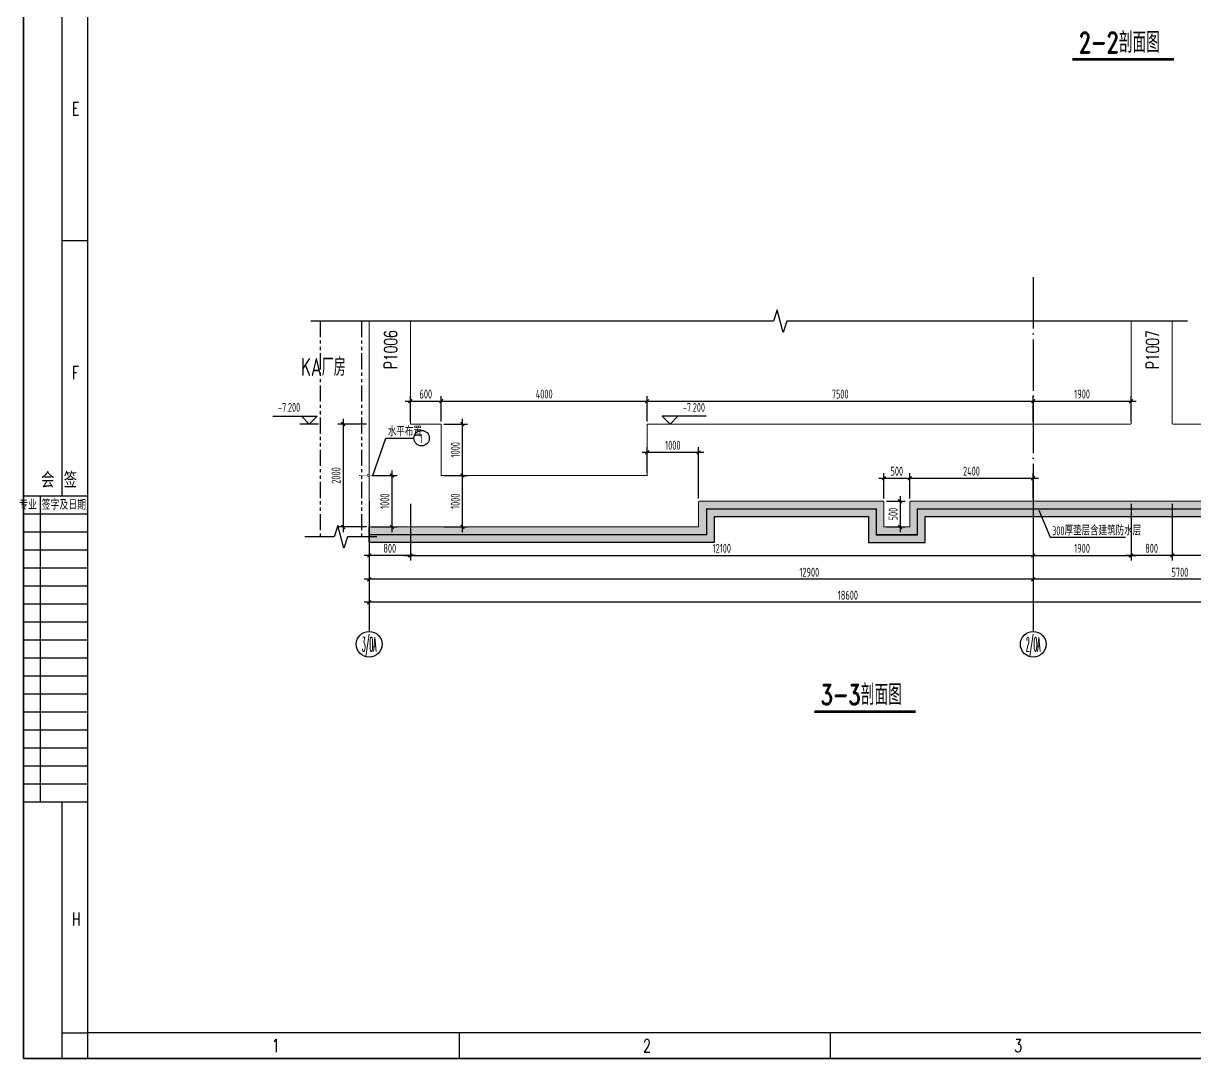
# Model space of a CAD drawing. Extents: x 214073 to 274589, y -287361 to -130190.
# Drawn here: x 215139 to 237891, y -287361 to -267247 of the extents above; entities that cross this region are included whole.
import ezdxf
from ezdxf.enums import TextEntityAlignment as Align

# ---------------------------------------------------------------- set-up
doc = ezdxf.new("R2010")
doc.units = 0
doc.header["$LTSCALE"] = 500
doc.header["$MEASUREMENT"] = 0
doc.linetypes.add('DOTE', pattern=[2.42, 2, -0.2, 0.02, -0.2])
doc.linetypes.add('PHANTOM2', pattern=[1.25, 0.625, -0.125, 0.125, -0.125, 0.125, -0.125])
doc.layers.get('0').update_dxf_attribs({"linetype": 'CONTINUOUS'})
doc.layers.get('Defpoints').update_dxf_attribs({"linetype": 'CONTINUOUS'})
for name, color, linetype in [('1_3PR_CIVI_D', 7, 'CONTINUOUS'), ('1_3PR_CIVI_E', 7, 'CONTINUOUS'), ('AXIS', 3, 'CONTINUOUS'), ('AXIS_TEXT', 7, 'CONTINUOUS'), ('C77(文本)', 7, 'CONTINUOUS'), ('PRDWWP_CenterLine', 7, 'CONTINUOUS'), ('THIN', 7, 'CONTINUOUS'), ('二次浇筑', 4, 'CONTINUOUS'), ('反应堆厂房墙线', 7, 'CONTINUOUS'), ('垫层', 7, 'CONTINUOUS'), ('墙号', 7, 'CONTINUOUS'), ('止水带', 4, 'CONTINUOUS')]:
    doc.layers.add(name, color=color, linetype=linetype)
doc.layers.add('_TSZ_PLOT_MARK', color=1, linetype='CONTINUOUS', plot=False)
doc.styles.add('_TCH_AXIS', font='complex_.ttf', dxfattribs={"bigfont": 'GBCBIG'})
doc.styles.add('COMPLEX', font='COMPLEX')
doc.styles.add('HZ', font='romans.shx', dxfattribs={"width": 0.7, "bigfont": 'hz.shx'})
doc.styles.add('romand', font='romand.shx', dxfattribs={"width": 0.7, "height": 200, "bigfont": 'OCHINESE.shx'})
doc.styles.add('S1', font='tssdeng.shx', dxfattribs={"width": 0.7, "bigfont": 'tssdchn.shx'})
doc.styles.add('TSSD_Label', font='Tssdeng.shx', dxfattribs={"width": 0.7, "bigfont": 'hztxt.shx'})
doc.styles.add('TSSD_Rein', font='Tssdeng.shx', dxfattribs={"width": 0.7, "bigfont": 'hztxt.shx'})
doc.styles.add('轴线', font='tssdeng.shx', dxfattribs={"width": 0.7, "bigfont": 'tssdchn.shx'})
doc.dimstyles.new('_TCH_ARCH&&100', dxfattribs={"dimtxt": 175, "dimasz": 50, "dimexe": 100, "dimexo": 50, "dimgap": 50, "dimtad": 1, "dimdec": 0, "dimtxsty": 'TSSD_Rein', "dimblk": 'ARCHTICK', "dimcen": 2.5, "dimdle": 100, "dimclrd": 3, "dimclrt": 7, "dimazin": 2, "dimtfac": 1, "dimtdec": 0, "dimtix": 1, "dimtmove": 2, "dimatfit": 3, "dimarcsym": 0})

# ---------------------------------------------------------------- blocks, each defined once
blk = doc.blocks.new('_AXISO')
blk.add_circle((0, 0), 0.5)
at = {"layer": 'AXIS_TEXT', "style": 'COMPLEX', "width": 1.041667}
blk.add_attdef('A', text='', height=0.56, dxfattribs=at).set_placement((-0.25, -0.28), (0.25, -0.28), align=Align.FIT)
blk = doc.blocks.new('_ArchTick')
at = {"color": 0, "const_width": 0.5}
blk.add_lwpolyline([(-0.71, -0.71), (0.71, 0.71)], dxfattribs=at)
blk = doc.blocks.new('*D2607')
at = {"layer": '1_3PR_CIVI_E', "color": 0, "linetype": 'ByBlock', "lineweight": -2, "transparency": 16777216}
for p, q in [((221856, -276581), (221856, -278595)), ((240456, -276581), (240456, -278595))]:
    blk.add_line(p, q, dxfattribs=at)
at = {"layer": '1_3PR_CIVI_E', "color": 3, "linetype": 'ByBlock', "lineweight": -2, "transparency": 16777216}
blk.add_line((240556, -278495), (221756, -278495), dxfattribs=at)
at = {"layer": 'Defpoints', "color": 0, "linetype": 'ByBlock', "transparency": 16777216}
for p in [(221856, -276531), (240456, -276531), (221856, -278495)]:
    blk.add_point(p, dxfattribs=at)
at = {"layer": '1_3PR_CIVI_E', "color": 3, "linetype": 'ByBlock', "lineweight": -2, "transparency": 16777216, "xscale": 50, "yscale": 50, "zscale": 50, "rotation": 180}
blk.add_blockref('_ArchTick', (221856, -278495), dxfattribs=at)
at = {"layer": '1_3PR_CIVI_E', "color": 3, "linetype": 'ByBlock', "lineweight": -2, "transparency": 16777216, "xscale": 50, "yscale": 50, "zscale": 50}
blk.add_blockref('_ArchTick', (240456, -278495), dxfattribs=at)
at = {"layer": '1_3PR_CIVI_E', "color": 7, "linetype": 'ByBlock', "transparency": 16777216, "insert": (231156, -278357), "char_height": 175, "attachment_point": 5, "style": 'TSSD_Rein'}
blk.add_mtext('\\A1;18600', dxfattribs=at)
blk = doc.blocks.new('*D2608')
at = {"layer": '1_3PR_CIVI_E', "color": 0, "linetype": 'ByBlock', "lineweight": -2, "transparency": 16777216}
for p, q in [((221856, -276581), (221856, -278148)), ((234756, -276581), (234756, -278148))]:
    blk.add_line(p, q, dxfattribs=at)
at = {"layer": '1_3PR_CIVI_E', "color": 3, "linetype": 'ByBlock', "lineweight": -2, "transparency": 16777216}
blk.add_line((234856, -278048), (221756, -278048), dxfattribs=at)
at = {"layer": 'Defpoints', "color": 0, "linetype": 'ByBlock', "transparency": 16777216}
for p in [(221856, -276531), (234756, -276531), (221856, -278048)]:
    blk.add_point(p, dxfattribs=at)
at = {"layer": '1_3PR_CIVI_E', "color": 3, "linetype": 'ByBlock', "lineweight": -2, "transparency": 16777216, "xscale": 50, "yscale": 50, "zscale": 50}
for p, rotation in [((221856, -278048), 179.9999999999995), ((234756, -278048), 359.9999999999995)]:
    blk.add_blockref('_ArchTick', p, dxfattribs=dict(at, rotation=rotation))
at = {"layer": '1_3PR_CIVI_E', "color": 7, "linetype": 'ByBlock', "transparency": 16777216, "insert": (230406, -277911), "char_height": 175, "attachment_point": 5, "style": 'TSSD_Rein'}
blk.add_mtext('\\A1;12900', dxfattribs=at)
blk = doc.blocks.new('*D2609')
at = {"layer": '1_3PR_CIVI_E', "color": 0, "linetype": 'ByBlock', "lineweight": -2, "transparency": 16777216}
for p, q in [((221856, -276581), (221856, -277684)), ((222656, -276581), (222656, -277684))]:
    blk.add_line(p, q, dxfattribs=at)
at = {"layer": '1_3PR_CIVI_E', "color": 3, "linetype": 'ByBlock', "lineweight": -2, "transparency": 16777216}
blk.add_line((222756, -277584), (221756, -277584), dxfattribs=at)
at = {"layer": 'Defpoints', "color": 0, "linetype": 'ByBlock', "transparency": 16777216}
for p in [(221856, -276531, 0), (222656, -276531, 0), (221856, -277584)]:
    blk.add_point(p, dxfattribs=at)
at = {"layer": '1_3PR_CIVI_E', "color": 3, "linetype": 'ByBlock', "lineweight": -2, "transparency": 16777216, "xscale": 50, "yscale": 50, "zscale": 50, "rotation": 180}
blk.add_blockref('_ArchTick', (221856, -277584), dxfattribs=at)
at = {"layer": '1_3PR_CIVI_E', "color": 3, "linetype": 'ByBlock', "lineweight": -2, "transparency": 16777216, "xscale": 50, "yscale": 50, "zscale": 50}
blk.add_blockref('_ArchTick', (222656, -277584), dxfattribs=at)
at = {"layer": '1_3PR_CIVI_E', "color": 7, "linetype": 'ByBlock', "transparency": 16777216, "insert": (222256, -277446), "char_height": 175, "attachment_point": 5, "style": 'TSSD_Rein'}
blk.add_mtext('\\A1;800', dxfattribs=at)
blk = doc.blocks.new('*D2610')
at = {"layer": '1_3PR_CIVI_E', "color": 0, "linetype": 'ByBlock', "lineweight": -2, "transparency": 16777216}
for p, q in [((222656, -276581), (222656, -277684)), ((234756, -276581), (234756, -277684))]:
    blk.add_line(p, q, dxfattribs=at)
at = {"layer": '1_3PR_CIVI_E', "color": 3, "linetype": 'ByBlock', "lineweight": -2, "transparency": 16777216}
blk.add_line((222556, -277584), (234856, -277584), dxfattribs=at)
at = {"layer": 'Defpoints', "color": 0, "linetype": 'ByBlock', "transparency": 16777216}
for p in [(222656, -276531, 0), (234756, -276531, 0), (234756, -277584)]:
    blk.add_point(p, dxfattribs=at)
at = {"layer": '1_3PR_CIVI_E', "color": 3, "linetype": 'ByBlock', "lineweight": -2, "transparency": 16777216, "xscale": 50, "yscale": 50, "zscale": 50, "rotation": 180}
blk.add_blockref('_ArchTick', (222656, -277584), dxfattribs=at)
at = {"layer": '1_3PR_CIVI_E', "color": 3, "linetype": 'ByBlock', "lineweight": -2, "transparency": 16777216, "xscale": 50, "yscale": 50, "zscale": 50}
blk.add_blockref('_ArchTick', (234756, -277584), dxfattribs=at)
at = {"layer": '1_3PR_CIVI_E', "color": 7, "linetype": 'ByBlock', "transparency": 16777216, "insert": (228706, -277446), "char_height": 175, "attachment_point": 5, "style": 'TSSD_Rein'}
blk.add_mtext('\\A1;12100', dxfattribs=at)
blk = doc.blocks.new('*D2611')
at = {"layer": '1_3PR_CIVI_E', "color": 0, "linetype": 'ByBlock', "lineweight": -2, "transparency": 16777216}
for p, q in [((234756, -276581), (234756, -277684)), ((236656, -276581), (236656, -277684))]:
    blk.add_line(p, q, dxfattribs=at)
at = {"layer": '1_3PR_CIVI_E', "color": 3, "linetype": 'ByBlock', "lineweight": -2, "transparency": 16777216}
blk.add_line((234656, -277584), (236756, -277584), dxfattribs=at)
at = {"layer": 'Defpoints', "color": 0, "linetype": 'ByBlock', "transparency": 16777216}
for p in [(234756, -276531, 0), (236656, -276531, 0), (236656, -277584)]:
    blk.add_point(p, dxfattribs=at)
at = {"layer": '1_3PR_CIVI_E', "color": 3, "linetype": 'ByBlock', "lineweight": -2, "transparency": 16777216, "xscale": 50, "yscale": 50, "zscale": 50, "rotation": 180}
blk.add_blockref('_ArchTick', (234756, -277584), dxfattribs=at)
at = {"layer": '1_3PR_CIVI_E', "color": 3, "linetype": 'ByBlock', "lineweight": -2, "transparency": 16777216, "xscale": 50, "yscale": 50, "zscale": 50}
blk.add_blockref('_ArchTick', (236656, -277584), dxfattribs=at)
at = {"layer": '1_3PR_CIVI_E', "color": 7, "linetype": 'ByBlock', "transparency": 16777216, "insert": (235706, -277446), "char_height": 175, "attachment_point": 5, "style": 'TSSD_Rein'}
blk.add_mtext('\\A1;1900', dxfattribs=at)
blk = doc.blocks.new('*D2612')
at = {"layer": '1_3PR_CIVI_E', "color": 0, "linetype": 'ByBlock', "lineweight": -2, "transparency": 16777216}
for p, q in [((236656, -276581), (236656, -277684)), ((237456, -276581), (237456, -277684))]:
    blk.add_line(p, q, dxfattribs=at)
at = {"layer": '1_3PR_CIVI_E', "color": 3, "linetype": 'ByBlock', "lineweight": -2, "transparency": 16777216}
blk.add_line((237556, -277584), (236556, -277584), dxfattribs=at)
at = {"layer": 'Defpoints', "color": 0, "linetype": 'ByBlock', "transparency": 16777216}
for p in [(236656, -276531, 0), (237456, -276531, 0), (236656, -277584)]:
    blk.add_point(p, dxfattribs=at)
at = {"layer": '1_3PR_CIVI_E', "color": 3, "linetype": 'ByBlock', "lineweight": -2, "transparency": 16777216, "xscale": 50, "yscale": 50, "zscale": 50, "rotation": 180}
blk.add_blockref('_ArchTick', (236656, -277584), dxfattribs=at)
at = {"layer": '1_3PR_CIVI_E', "color": 3, "linetype": 'ByBlock', "lineweight": -2, "transparency": 16777216, "xscale": 50, "yscale": 50, "zscale": 50}
blk.add_blockref('_ArchTick', (237456, -277584), dxfattribs=at)
at = {"layer": '1_3PR_CIVI_E', "color": 7, "linetype": 'ByBlock', "transparency": 16777216, "insert": (237056, -277446), "char_height": 175, "attachment_point": 5, "style": 'TSSD_Rein'}
blk.add_mtext('\\A1;800', dxfattribs=at)
blk = doc.blocks.new('*D2613')
at = {"layer": '1_3PR_CIVI_E', "color": 0, "linetype": 'ByBlock', "lineweight": -2, "transparency": 16777216}
for p, q in [((237456, -276581), (237456, -277684)), ((240456, -276581), (240456, -277684))]:
    blk.add_line(p, q, dxfattribs=at)
at = {"layer": '1_3PR_CIVI_E', "color": 3, "linetype": 'ByBlock', "lineweight": -2, "transparency": 16777216}
blk.add_line((240556, -277584), (237356, -277584), dxfattribs=at)
at = {"layer": 'Defpoints', "color": 0, "linetype": 'ByBlock', "transparency": 16777216}
for p in [(237456, -276531, 0), (240456, -276531, 0), (237456, -277584)]:
    blk.add_point(p, dxfattribs=at)
at = {"layer": '1_3PR_CIVI_E', "color": 3, "linetype": 'ByBlock', "lineweight": -2, "transparency": 16777216, "xscale": 50, "yscale": 50, "zscale": 50, "rotation": 180}
blk.add_blockref('_ArchTick', (237456, -277584), dxfattribs=at)
at = {"layer": '1_3PR_CIVI_E', "color": 3, "linetype": 'ByBlock', "lineweight": -2, "transparency": 16777216, "xscale": 50, "yscale": 50, "zscale": 50}
blk.add_blockref('_ArchTick', (240456, -277584), dxfattribs=at)
at = {"layer": '1_3PR_CIVI_E', "color": 7, "linetype": 'ByBlock', "transparency": 16777216, "insert": (238956, -277446), "char_height": 175, "attachment_point": 5, "style": 'TSSD_Rein'}
blk.add_mtext('\\A1;3000', dxfattribs=at)
blk = doc.blocks.new('*D2614')
at = {"layer": '1_3PR_CIVI_E', "color": 0, "linetype": 'ByBlock', "lineweight": -2, "transparency": 16777216}
for p, q in [((234756, -276581), (234756, -278148)), ((240456, -276581), (240456, -278148))]:
    blk.add_line(p, q, dxfattribs=at)
at = {"layer": '1_3PR_CIVI_E', "color": 3, "linetype": 'ByBlock', "lineweight": -2, "transparency": 16777216}
blk.add_line((240556, -278048), (234656, -278048), dxfattribs=at)
at = {"layer": 'Defpoints', "color": 0, "linetype": 'ByBlock', "transparency": 16777216}
for p in [(234756, -276531), (240456, -276531), (234756, -278048)]:
    blk.add_point(p, dxfattribs=at)
at = {"layer": '1_3PR_CIVI_E', "color": 3, "linetype": 'ByBlock', "lineweight": -2, "transparency": 16777216, "xscale": 50, "yscale": 50, "zscale": 50, "rotation": 180}
blk.add_blockref('_ArchTick', (234756, -278048), dxfattribs=at)
at = {"layer": '1_3PR_CIVI_E', "color": 3, "linetype": 'ByBlock', "lineweight": -2, "transparency": 16777216, "xscale": 50, "yscale": 50, "zscale": 50}
blk.add_blockref('_ArchTick', (240456, -278048), dxfattribs=at)
at = {"layer": '1_3PR_CIVI_E', "color": 7, "linetype": 'ByBlock', "transparency": 16777216, "insert": (237606, -277911), "char_height": 175, "attachment_point": 5, "style": 'TSSD_Rein'}
blk.add_mtext('\\A1;5700', dxfattribs=at)
blk = doc.blocks.new('*D2615')
at = {"layer": '1_3PR_CIVI_E', "color": 0, "linetype": 'ByBlock', "lineweight": -2, "transparency": 16777216}
for p, q in [((223306, -275031), (223767, -275031)), ((223306, -276031), (223767, -276031))]:
    blk.add_line(p, q, dxfattribs=at)
at = {"layer": '1_3PR_CIVI_E', "color": 3, "linetype": 'ByBlock', "lineweight": -2, "transparency": 16777216}
blk.add_line((223667, -276131), (223667, -274931), dxfattribs=at)
at = {"layer": 'Defpoints', "color": 0, "linetype": 'ByBlock', "transparency": 16777216}
for p in [(223256, -275031), (223667, -275031), (223256, -276031)]:
    blk.add_point(p, dxfattribs=at)
at = {"layer": '1_3PR_CIVI_E', "color": 3, "linetype": 'ByBlock', "lineweight": -2, "transparency": 16777216, "xscale": 50, "yscale": 50, "zscale": 50}
for p, rotation in [((223667, -275031), 90), ((223667, -276031), 270)]:
    blk.add_blockref('_ArchTick', p, dxfattribs=dict(at, rotation=rotation))
at = {"layer": '1_3PR_CIVI_E', "color": 7, "linetype": 'ByBlock', "transparency": 16777216, "insert": (223529, -275531), "char_height": 175, "attachment_point": 5, "rotation": 90, "style": 'TSSD_Rein'}
blk.add_mtext('\\A1;1000', dxfattribs=at)
blk = doc.blocks.new('*D2616')
at = {"layer": '1_3PR_CIVI_E', "color": 3, "linetype": 'ByBlock', "lineweight": -2, "transparency": 16777216}
blk.add_line((222556, -274587), (223356, -274587), dxfattribs=at)
at = {"layer": '1_3PR_CIVI_E', "color": 0, "linetype": 'ByBlock', "lineweight": -2, "transparency": 16777216}
for p, q in [((222656, -274981), (222656, -274487)), ((223256, -274981), (223256, -274487))]:
    blk.add_line(p, q, dxfattribs=at)
at = {"layer": 'Defpoints', "color": 0, "linetype": 'ByBlock', "transparency": 16777216}
for p in [(223256, -274587), (222656, -275031), (223256, -275031)]:
    blk.add_point(p, dxfattribs=at)
at = {"layer": '1_3PR_CIVI_E', "color": 3, "linetype": 'ByBlock', "lineweight": -2, "transparency": 16777216, "xscale": 50, "yscale": 50, "zscale": 50, "rotation": 180}
blk.add_blockref('_ArchTick', (222656, -274587), dxfattribs=at)
at = {"layer": '1_3PR_CIVI_E', "color": 3, "linetype": 'ByBlock', "lineweight": -2, "transparency": 16777216, "xscale": 50, "yscale": 50, "zscale": 50}
blk.add_blockref('_ArchTick', (223256, -274587), dxfattribs=at)
at = {"layer": '1_3PR_CIVI_E', "color": 7, "linetype": 'ByBlock', "transparency": 16777216, "insert": (222956, -274449), "char_height": 175, "attachment_point": 5, "style": 'TSSD_Rein'}
blk.add_mtext('\\A1;600', dxfattribs=at)
blk = doc.blocks.new('*D2617')
at = {"layer": '1_3PR_CIVI_E', "color": 3, "linetype": 'ByBlock', "lineweight": -2, "transparency": 16777216}
blk.add_line((223156, -274587), (227356, -274587), dxfattribs=at)
at = {"layer": '1_3PR_CIVI_E', "color": 0, "linetype": 'ByBlock', "lineweight": -2, "transparency": 16777216}
for p, q in [((223256, -274981), (223256, -274487)), ((227256, -274981), (227256, -274487))]:
    blk.add_line(p, q, dxfattribs=at)
at = {"layer": 'Defpoints', "color": 0, "linetype": 'ByBlock', "transparency": 16777216}
for p in [(227256, -274587), (223256, -275031), (227256, -275031)]:
    blk.add_point(p, dxfattribs=at)
at = {"layer": '1_3PR_CIVI_E', "color": 3, "linetype": 'ByBlock', "lineweight": -2, "transparency": 16777216, "xscale": 50, "yscale": 50, "zscale": 50, "rotation": 180}
blk.add_blockref('_ArchTick', (223256, -274587), dxfattribs=at)
at = {"layer": '1_3PR_CIVI_E', "color": 3, "linetype": 'ByBlock', "lineweight": -2, "transparency": 16777216, "xscale": 50, "yscale": 50, "zscale": 50}
blk.add_blockref('_ArchTick', (227256, -274587), dxfattribs=at)
at = {"layer": '1_3PR_CIVI_E', "color": 7, "linetype": 'ByBlock', "transparency": 16777216, "insert": (225256, -274449), "char_height": 175, "attachment_point": 5, "style": 'TSSD_Rein'}
blk.add_mtext('\\A1;4000', dxfattribs=at)
blk = doc.blocks.new('*D2618')
at = {"layer": '1_3PR_CIVI_E', "color": 3, "linetype": 'ByBlock', "lineweight": -2, "transparency": 16777216}
blk.add_line((227156, -274587), (234856, -274587), dxfattribs=at)
at = {"layer": '1_3PR_CIVI_E', "color": 0, "linetype": 'ByBlock', "lineweight": -2, "transparency": 16777216}
for p, q in [((227256, -274981), (227256, -274487)), ((234756, -274981), (234756, -274487))]:
    blk.add_line(p, q, dxfattribs=at)
at = {"layer": 'Defpoints', "color": 0, "linetype": 'ByBlock', "transparency": 16777216}
for p in [(234756, -274587), (227256, -275031), (234756, -275031)]:
    blk.add_point(p, dxfattribs=at)
at = {"layer": '1_3PR_CIVI_E', "color": 3, "linetype": 'ByBlock', "lineweight": -2, "transparency": 16777216, "xscale": 50, "yscale": 50, "zscale": 50, "rotation": 180}
blk.add_blockref('_ArchTick', (227256, -274587), dxfattribs=at)
at = {"layer": '1_3PR_CIVI_E', "color": 3, "linetype": 'ByBlock', "lineweight": -2, "transparency": 16777216, "xscale": 50, "yscale": 50, "zscale": 50}
blk.add_blockref('_ArchTick', (234756, -274587), dxfattribs=at)
at = {"layer": '1_3PR_CIVI_E', "color": 7, "linetype": 'ByBlock', "transparency": 16777216, "insert": (231006, -274449), "char_height": 175, "attachment_point": 5, "style": 'TSSD_Rein'}
blk.add_mtext('\\A1;7500', dxfattribs=at)
blk = doc.blocks.new('*D2619')
at = {"layer": '1_3PR_CIVI_E', "color": 3, "linetype": 'ByBlock', "lineweight": -2, "transparency": 16777216}
blk.add_line((234656, -274587), (236756, -274587), dxfattribs=at)
at = {"layer": '1_3PR_CIVI_E', "color": 0, "linetype": 'ByBlock', "lineweight": -2, "transparency": 16777216}
for p, q in [((234756, -274981), (234756, -274487)), ((236656, -274981), (236656, -274487))]:
    blk.add_line(p, q, dxfattribs=at)
at = {"layer": 'Defpoints', "color": 0, "linetype": 'ByBlock', "transparency": 16777216}
for p in [(236656, -274587), (234756, -275031), (236656, -275031)]:
    blk.add_point(p, dxfattribs=at)
at = {"layer": '1_3PR_CIVI_E', "color": 3, "linetype": 'ByBlock', "lineweight": -2, "transparency": 16777216, "xscale": 50, "yscale": 50, "zscale": 50, "rotation": 180}
blk.add_blockref('_ArchTick', (234756, -274587), dxfattribs=at)
at = {"layer": '1_3PR_CIVI_E', "color": 3, "linetype": 'ByBlock', "lineweight": -2, "transparency": 16777216, "xscale": 50, "yscale": 50, "zscale": 50}
blk.add_blockref('_ArchTick', (236656, -274587), dxfattribs=at)
at = {"layer": '1_3PR_CIVI_E', "color": 7, "linetype": 'ByBlock', "transparency": 16777216, "insert": (235706, -274449), "char_height": 175, "attachment_point": 5, "style": 'TSSD_Rein'}
blk.add_mtext('\\A1;1900', dxfattribs=at)
blk = doc.blocks.new('*D2620')
at = {"layer": '1_3PR_CIVI_E', "color": 3, "linetype": 'ByBlock', "lineweight": -2, "transparency": 16777216}
blk.add_line((223667, -277131), (223667, -275931), dxfattribs=at)
at = {"layer": '1_3PR_CIVI_E', "color": 0, "linetype": 'ByBlock', "lineweight": -2, "transparency": 16777216}
for p, q in [((223306, -276031), (223767, -276031)), ((223306, -277031), (223767, -277031))]:
    blk.add_line(p, q, dxfattribs=at)
at = {"layer": 'Defpoints', "color": 0, "linetype": 'ByBlock', "transparency": 16777216}
for p in [(223256, -276031), (223667, -276031), (223256, -277031)]:
    blk.add_point(p, dxfattribs=at)
at = {"layer": '1_3PR_CIVI_E', "color": 3, "linetype": 'ByBlock', "lineweight": -2, "transparency": 16777216, "xscale": 50, "yscale": 50, "zscale": 50}
for p, rotation in [((223667, -276031), 90), ((223667, -277031), 270)]:
    blk.add_blockref('_ArchTick', p, dxfattribs=dict(at, rotation=rotation))
at = {"layer": '1_3PR_CIVI_E', "color": 7, "linetype": 'ByBlock', "transparency": 16777216, "insert": (223529, -276531), "char_height": 175, "attachment_point": 5, "rotation": 90, "style": 'TSSD_Rein'}
blk.add_mtext('\\A1;1000', dxfattribs=at)
blk = doc.blocks.new('*D2639')
at = {"layer": '1_3PR_CIVI_E', "color": 0, "linetype": 'ByBlock', "lineweight": -2, "transparency": 16777216}
for p, q in [((221806, -275031), (221250, -275031)), ((221806, -277031), (221250, -277031))]:
    blk.add_line(p, q, dxfattribs=at)
at = {"layer": '1_3PR_CIVI_E', "color": 3, "linetype": 'ByBlock', "lineweight": -2, "transparency": 16777216}
blk.add_line((221350, -274931), (221350, -277131), dxfattribs=at)
at = {"layer": 'Defpoints', "color": 0, "linetype": 'ByBlock', "transparency": 16777216}
for p in [(221856, -275031), (221350, -277031), (221856, -277031)]:
    blk.add_point(p, dxfattribs=at)
at = {"layer": '1_3PR_CIVI_E', "color": 3, "linetype": 'ByBlock', "lineweight": -2, "transparency": 16777216, "xscale": 50, "yscale": 50, "zscale": 50}
for p, rotation in [((221350, -275031), 90), ((221350, -277031), 270)]:
    blk.add_blockref('_ArchTick', p, dxfattribs=dict(at, rotation=rotation))
at = {"layer": '1_3PR_CIVI_E', "color": 7, "linetype": 'ByBlock', "transparency": 16777216, "insert": (221212, -276031), "char_height": 175, "attachment_point": 5, "rotation": 90, "style": 'TSSD_Rein'}
blk.add_mtext('\\A1;2000', dxfattribs=at)
blk = doc.blocks.new('*D2641')
at = {"layer": '1_3PR_CIVI_E', "color": 3, "linetype": 'ByBlock', "lineweight": -2, "transparency": 16777216}
blk.add_line((222298, -275931), (222298, -277131), dxfattribs=at)
at = {"layer": '1_3PR_CIVI_E', "color": 0, "linetype": 'ByBlock', "lineweight": -2, "transparency": 16777216}
for p, q in [((221906, -276031), (222398, -276031)), ((221906, -277031), (222398, -277031))]:
    blk.add_line(p, q, dxfattribs=at)
at = {"layer": 'Defpoints', "color": 0, "linetype": 'ByBlock', "transparency": 16777216}
for p in [(221856, -276031), (221856, -277031), (222298, -277031)]:
    blk.add_point(p, dxfattribs=at)
at = {"layer": '1_3PR_CIVI_E', "color": 3, "linetype": 'ByBlock', "lineweight": -2, "transparency": 16777216, "xscale": 50, "yscale": 50, "zscale": 50}
for p, rotation in [((222298, -276031), 90), ((222298, -277031), 270)]:
    blk.add_blockref('_ArchTick', p, dxfattribs=dict(at, rotation=rotation))
at = {"layer": '1_3PR_CIVI_E', "color": 7, "linetype": 'ByBlock', "transparency": 16777216, "insert": (222160, -276531), "char_height": 175, "attachment_point": 5, "rotation": 90, "style": 'TSSD_Rein'}
blk.add_mtext('\\A1;1000', dxfattribs=at)
blk = doc.blocks.new('*D2646')
at = {"layer": '1_3PR_CIVI_E', "color": 0, "linetype": 'ByBlock', "lineweight": -2, "transparency": 16777216}
for p, q in [((227256, -275981), (227256, -275481)), ((228256, -276481), (228256, -275481))]:
    blk.add_line(p, q, dxfattribs=at)
at = {"layer": '1_3PR_CIVI_E', "color": 3, "linetype": 'ByBlock', "lineweight": -2, "transparency": 16777216}
blk.add_line((227156, -275581), (228356, -275581), dxfattribs=at)
at = {"layer": 'Defpoints', "color": 0, "linetype": 'ByBlock', "transparency": 16777216}
for p in [(228256, -275581), (227256, -276031), (228256, -276531)]:
    blk.add_point(p, dxfattribs=at)
at = {"layer": '1_3PR_CIVI_E', "color": 3, "linetype": 'ByBlock', "lineweight": -2, "transparency": 16777216, "xscale": 50, "yscale": 50, "zscale": 50, "rotation": 180}
blk.add_blockref('_ArchTick', (227256, -275581), dxfattribs=at)
at = {"layer": '1_3PR_CIVI_E', "color": 3, "linetype": 'ByBlock', "lineweight": -2, "transparency": 16777216, "xscale": 50, "yscale": 50, "zscale": 50}
blk.add_blockref('_ArchTick', (228256, -275581), dxfattribs=at)
at = {"layer": '1_3PR_CIVI_E', "color": 7, "linetype": 'ByBlock', "transparency": 16777216, "insert": (227756, -275444), "char_height": 175, "attachment_point": 5, "style": 'TSSD_Rein'}
blk.add_mtext('\\A1;1000', dxfattribs=at)
blk = doc.blocks.new('*D2714')
at = {"layer": '1_3PR_CIVI_E', "color": 0, "linetype": 'ByBlock', "lineweight": -2, "transparency": 16777216}
for p, q in [((231906, -276531), (232270, -276531)), ((231906, -277031), (232270, -277031))]:
    blk.add_line(p, q, dxfattribs=at)
at = {"layer": '1_3PR_CIVI_E', "color": 3, "linetype": 'ByBlock', "lineweight": -2, "transparency": 16777216}
blk.add_line((232170, -276431), (232170, -277131), dxfattribs=at)
at = {"layer": 'Defpoints', "color": 0, "linetype": 'ByBlock', "transparency": 16777216}
for p in [(231856, -276531), (231856, -277031), (232170, -277031)]:
    blk.add_point(p, dxfattribs=at)
at = {"layer": '1_3PR_CIVI_E', "color": 3, "linetype": 'ByBlock', "lineweight": -2, "transparency": 16777216, "xscale": 50, "yscale": 50, "zscale": 50}
for p, rotation in [((232170, -276531), 90), ((232170, -277031), 270)]:
    blk.add_blockref('_ArchTick', p, dxfattribs=dict(at, rotation=rotation))
at = {"layer": '1_3PR_CIVI_E', "color": 7, "linetype": 'ByBlock', "transparency": 16777216, "insert": (232033, -276781), "char_height": 175, "attachment_point": 5, "rotation": 90, "style": 'TSSD_Rein'}
blk.add_mtext('\\A1;500', dxfattribs=at)
blk = doc.blocks.new('*D2715')
at = {"layer": '1_3PR_CIVI_E', "color": 3, "linetype": 'ByBlock', "lineweight": -2, "transparency": 16777216}
blk.add_line((231756, -276085), (232456, -276085), dxfattribs=at)
at = {"layer": '1_3PR_CIVI_E', "color": 0, "linetype": 'ByBlock', "lineweight": -2, "transparency": 16777216}
for p, q in [((231856, -276481), (231856, -275985)), ((232356, -276481), (232356, -275985))]:
    blk.add_line(p, q, dxfattribs=at)
at = {"layer": 'Defpoints', "color": 0, "linetype": 'ByBlock', "transparency": 16777216}
for p in [(232356, -276085), (231856, -276531), (232356, -276531)]:
    blk.add_point(p, dxfattribs=at)
at = {"layer": '1_3PR_CIVI_E', "color": 3, "linetype": 'ByBlock', "lineweight": -2, "transparency": 16777216, "xscale": 50, "yscale": 50, "zscale": 50, "rotation": 180}
blk.add_blockref('_ArchTick', (231856, -276085), dxfattribs=at)
at = {"layer": '1_3PR_CIVI_E', "color": 3, "linetype": 'ByBlock', "lineweight": -2, "transparency": 16777216, "xscale": 50, "yscale": 50, "zscale": 50}
blk.add_blockref('_ArchTick', (232356, -276085), dxfattribs=at)
at = {"layer": '1_3PR_CIVI_E', "color": 7, "linetype": 'ByBlock', "transparency": 16777216, "insert": (232106, -275947), "char_height": 175, "attachment_point": 5, "style": 'TSSD_Rein'}
blk.add_mtext('\\A1;500', dxfattribs=at)
blk = doc.blocks.new('*D2716')
at = {"layer": '1_3PR_CIVI_E', "color": 3, "linetype": 'ByBlock', "lineweight": -2, "transparency": 16777216}
blk.add_line((232256, -276085), (234856, -276085), dxfattribs=at)
at = {"layer": '1_3PR_CIVI_E', "color": 0, "linetype": 'ByBlock', "lineweight": -2, "transparency": 16777216}
for p, q in [((232356, -276481), (232356, -275985)), ((234756, -276481), (234756, -275985))]:
    blk.add_line(p, q, dxfattribs=at)
at = {"layer": 'Defpoints', "color": 0, "linetype": 'ByBlock', "transparency": 16777216}
for p in [(234756, -276085), (232356, -276531), (234756, -276531)]:
    blk.add_point(p, dxfattribs=at)
at = {"layer": '1_3PR_CIVI_E', "color": 3, "linetype": 'ByBlock', "lineweight": -2, "transparency": 16777216, "xscale": 50, "yscale": 50, "zscale": 50, "rotation": 180}
blk.add_blockref('_ArchTick', (232356, -276085), dxfattribs=at)
at = {"layer": '1_3PR_CIVI_E', "color": 3, "linetype": 'ByBlock', "lineweight": -2, "transparency": 16777216, "xscale": 50, "yscale": 50, "zscale": 50}
blk.add_blockref('_ArchTick', (234756, -276085), dxfattribs=at)
at = {"layer": '1_3PR_CIVI_E', "color": 7, "linetype": 'ByBlock', "transparency": 16777216, "insert": (233556, -275947), "char_height": 175, "attachment_point": 5, "style": 'TSSD_Rein'}
blk.add_mtext('\\A1;2400', dxfattribs=at)

msp = doc.modelspace()

# ---------------------------------------------------------------- hatches: boundary and pattern name
at = {"layer": '垫层'}
h = msp.add_hatch(dxfattribs=at)
h.set_pattern_fill('AR-CONC', color=256, scale=50, style=0)
h.set_pattern_definition([(50, (83916.93, -1413.23), (358.6301, -31.37607), [37.5, -412.5]), (355, (83916.93, -1413.23), (-69.37567, 376.09607), [30, -330]), (100.4514, (83946.82, -1415.85), (289.2547, 344.71977), [31.8701, -350.57106]), (46.1842, (83916.93, -1313.23), (533.6205, -82.7595), [56.25, -618.75]), (96.6356, (83961.4, -1320.13), (467.33135, 487.0589), [47.8051, -525.8565]), (351.1842, (83916.93, -1313.23), (467.331, 487.0593), [45, -495]), (21, (83966.93, -1338.23), (298.45353, -201.30945), [37.5, -412.5]), (326, (83966.93, -1338.23), (121.65767, 362.57502), [30, -330]), (71.4514, (83991.8, -1355), (420.1113, 161.26525), [31.8701, -350.57106]), (37.5, (83916.93, -1413.23), (6.07993, 166.446927), [0, -326, 0, -335, 0, -331.25]), (7.5, (83916.93, -1413.23), (131.53477, 197.20586), [0, -191, 0, -318.5, 0, -126.25]), (327.5, (83805.43, -1413.23), (266.91122, -11.277436), [0, -125, 0, -390, 0, -517.5]), (317.5, (83755.43, -1413.23), (291.59308, 50.05249), [0, -162.5, 0, -259, 0, -367.5])])
h.paths.add_polyline_path([(228556.2, -277331.2), (221856.2, -277331.2), (221856.2, -277031.2), (228256.2, -277031.2), (228256.2, -276531.2), (228411.1, -276531.2), (231856.2, -276531.2), (231856.2, -277031.2), (232356.2, -277031.2), (232356.2, -276531.2), (240456.2, -276531.2), (240456.2, -276831.2), (232656.2, -276831.2), (232656.2, -277331.2), (231556.2, -277331.2), (231556.2, -276831.2), (228556.2, -276831.2)])

# ---------------------------------------------------------------- linework, layer by layer
at = {"color": 0}
for p, q in [((216389.2, -276429.9), (215139.2, -276429.9)), ((215473.3, -282379.9), (215473.3, -276429.9)), ((216389.2, -276779.9), (215139.2, -276779.9)), ((216389.2, -277129.9), (215139.2, -277129.9)), ((216389.2, -277479.9), (215139.2, -277479.9)), ((216389.2, -277829.9), (215139.2, -277829.9)), ((216389.2, -278179.9), (215139.2, -278179.9)), ((216389.2, -278529.9), (215139.2, -278529.9)), ((216389.2, -278879.9), (215139.2, -278879.9)), ((216389.2, -279229.9), (215139.2, -279229.9)), ((216389.2, -279579.9), (215139.2, -279579.9)), ((216389.2, -279929.9), (215139.2, -279929.9)), ((216389.2, -280279.9), (215139.2, -280279.9)), ((216389.2, -280629.9), (215139.2, -280629.9)), ((216389.2, -280979.9), (215139.2, -280979.9)), ((216389.2, -281329.9), (215139.2, -281329.9)), ((216389.2, -281679.9), (215139.2, -281679.9)), ((216389.2, -282029.9), (215139.2, -282029.9)), ((216389.2, -282379.9), (215139.2, -282379.9))]:
    msp.add_line(p, q, dxfattribs=at)
at = {"color": 4, "flags": 128}
for points in [[(215139.2, -287361.2), (215139.2, -245311.2)], [(223601.2, -286861.2), (223601.2, -287361.2)], [(230813.2, -286861.2), (230813.2, -287361.2)], [(274589.2, -287361.2), (215139.2, -287361.2)]]:
    msp.add_lwpolyline(points, dxfattribs=at)
at = {"color": 4}
msp.add_lwpolyline([(215889.2, -276429.9), (215889.2, -245311.2)], dxfattribs=at)
msp.add_lwpolyline([(216389.2, -245811.2), (274085.2, -245811.2), (274085.2, -286861.2), (216389.2, -286861.2)], close=True)
at = {"flags": 128}
for points in [[(215889.2, -271467.5), (216389.2, -271467.5)], [(215889.2, -286861.2), (216389.2, -286861.2)], [(216389.2, -287361.2), (216389.2, -286861.2)]]:
    msp.add_lwpolyline(points, dxfattribs=at)
msp.add_lwpolyline([(215889.2, -287361.2), (215889.2, -282379.9)])
at = {"color": 4}
msp.add_circle((222874.4, -275305), 150, dxfattribs=at)
at = {"layer": '1_3PR_CIVI_D', "color": 1, "const_width": 20}
for points in [[(221856.2, -276531.2), (221856.2, -273031.2)], [(222656.2, -273031.2), (222656.2, -275031.2)], [(236656.2, -273031.2), (236656.2, -275031.2)], [(237456.2, -275031.2), (237456.2, -273031.2)], [(223256.2, -275031.2), (222656.2, -275031.2)], [(223256.2, -275031.2), (223256.2, -276031.2), (227256.2, -276031.2), (227256.2, -275031.2)], [(236656.2, -275031.2), (227256.2, -275031.2)], [(237456.2, -275031.2), (240456.2, -275031.2), (240456.2, -276531.2)], [(228256.2, -276531.2), (228256.2, -277031.2), (221856.2, -277031.2), (221856.2, -276531.2)], [(231856.2, -276531.2), (228256.2, -276531.2)], [(231856.2, -276531.2), (231856.2, -277031.2), (232356.2, -277031.2), (232356.2, -276531.2)], [(240456.2, -276531.2), (232356.2, -276531.2)]]:
    msp.add_lwpolyline(points, dxfattribs=at)
at = {"layer": '1_3PR_CIVI_E', "color": 6, "linetype": 'DOTE'}
msp.add_line((234756.2, -272176.1), (234756.2, -276531.2, 0), dxfattribs=at)
at = {"layer": '1_3PR_CIVI_E', "color": 0, "linetype": 'ByBlock'}
for p, q in [((219987.5, -274881.2), (220842.5, -274881.2)), ((220874.7, -275031.2), (220510.2, -275031.2)), ((220692.5, -275031.2), (220542.5, -274881.2)), ((220692.5, -275031.2), (220842.5, -274881.2)), ((227700.3, -275031.2), (227550.3, -274881.2)), ((228405.2, -274881.2), (227550.3, -274881.2)), ((227700.3, -275031.2), (227850.3, -274881.2))]:
    msp.add_line(p, q, dxfattribs=at)
at = {"layer": '1_3PR_CIVI_E', "color": 1, "linetype": 'ByBlock', "const_width": 50}
for points in [[(235516.3, -267944.1), (237488.7, -267944.1)], [(230502.5, -280618.5), (232474.9, -280618.5)]]:
    msp.add_lwpolyline(points, dxfattribs=at)
at = {"layer": '1_3PR_CIVI_E', "color": 0}
msp.add_lwpolyline([(237756.2, -273031.2), (229970, -273031.2), (229900, -273251.2), (229780, -272811.2), (229710, -273031.2), (220723.2, -273031.2)], dxfattribs=at)
at = {"layer": '_TSZ_PLOT_MARK'}
msp.add_lwpolyline([(215139.2, -287361.2), (274589.2, -287361.2), (274589.2, -245311.2), (215139.2, -245311.2)], close=True, dxfattribs=at)
msp.add_lwpolyline([(215139.2, -287361.2), (274589.2, -287361.2), (274589.2, -245311.2), (215139.2, -245311.2)], close=True, dxfattribs=at)
msp.add_lwpolyline([(215139.2, -287361.2), (274589.2, -287361.2), (274589.2, -245311.2), (215139.2, -245311.2)], close=True, dxfattribs=at)
at = {"layer": 'AXIS'}
for p, q in [((221856.2, -276531.2), (221856.2, -279061.5)), ((234756.2, -276531.2), (234756.2, -279061.5))]:
    msp.add_line(p, q, dxfattribs=at)
at = {"layer": 'C77(文本)'}
for p, q in [((221925.9, -276031.2), (222180.5, -275305)), ((222180.5, -275305), (222724.4, -275305))]:
    msp.add_line(p, q, dxfattribs=at)
at = {"layer": 'PRDWWP_CenterLine', "color": 2}
msp.add_lwpolyline([(215139.2, -245311.2), (274589.2, -245311.2), (274589.2, -287361.2), (215139.2, -287361.2)], close=True, dxfattribs=at)
at = {"layer": 'THIN'}
msp.add_lwpolyline([(222006.2, -277222.8), (221436.2, -277222.8), (221366.2, -277442.8), (221246.2, -277002.8), (221176.2, -277222.8), (220606.2, -277222.8)], dxfattribs=at)
at = {"layer": '二次浇筑'}
for p, q in [((234862.9, -276708), (235083.1, -277226.5)), ((235083.1, -277226.5), (236548.3, -277226.5))]:
    msp.add_line(p, q, dxfattribs=at)
at = {"layer": '反应堆厂房墙线', "color": 7, "linetype": 'PHANTOM2'}
for p, q in [((220906.2, -273031.2), (220906.2, -277222.8)), ((221706.2, -273031.2), (221706.2, -277222.8))]:
    msp.add_line(p, q, dxfattribs=at)
at = {"layer": '垫层'}
for p, q in [((228406.2, -276681.2), (231706.2, -276681.2)), ((228556.2, -276831.2), (231556.2, -276831.2)), ((232506.2, -276681.2), (240456.2, -276681.2)), ((232656.2, -276831.2), (240456.2, -276831.2))]:
    msp.add_line(p, q, dxfattribs=at)
at = {"layer": '垫层', "const_width": 20}
msp.add_lwpolyline([(221856.2, -277181.2), (228411.1, -277181.2), (228411.1, -276681.2), (231706.2, -276681.2), (231706.2, -277181.2), (232506.2, -277181.2), (232506.2, -276681.2), (240456.2, -276681.2)], dxfattribs=at)
at = {"layer": '垫层'}
for points in [[(228556.2, -276831.2), (228556.2, -277331.2), (221856.2, -277331.2), (221856.2, -277031.2)], [(228411.1, -276681.2), (228411.1, -277181.2), (221861.1, -277181.2)], [(231556.2, -276831.2), (231556.2, -277331.2), (232656.2, -277331.2), (232656.2, -276831.2)], [(231706.2, -276681.2), (231706.2, -277181.2), (232506.2, -277181.2), (232506.2, -276681.2)]]:
    msp.add_lwpolyline(points, dxfattribs=at)
at = {"layer": '止水带', "const_width": 12.5}
for points in [[(221667.4, -276031.2, 1), (221679.9, -276031.2, 1)], [(221819.2, -276031.2, 1), (221853.2, -276031.2, 1)], [(222004.9, -276031.2, -1), (221992.4, -276031.2, -1)]]:
    msp.add_lwpolyline(points, format="xyb", close=True, dxfattribs=at)
for points in [[(221673.7, -276031.2), (221819.2, -276031.2)], [(221853.2, -276031.2), (221998.7, -276031.2)]]:
    msp.add_lwpolyline(points, dxfattribs=at)

# ---------------------------------------------------------------- block references
at = {"layer": 'AXIS'}
ref = msp.add_blockref('_AXISO', (221856.2, -279311.5), dxfattribs=dict(at, xscale=500, yscale=500, zscale=500))
ref.add_attrib('A', '3/0A', dxfattribs={"layer": 'AXIS_TEXT', "height": 282.84, "style": '_TCH_AXIS', "width": 0.252961}).set_placement((221714.8, -279452.9), (221997.6, -279452.9), align=Align.FIT)
ref = msp.add_blockref('_AXISO', (234756.2, -279311.5), dxfattribs=dict(at, xscale=500, yscale=500, zscale=500))
ref.add_attrib('A', '2/0A', dxfattribs={"layer": 'AXIS_TEXT', "height": 282.84, "style": '_TCH_AXIS', "width": 0.252961}).set_placement((234614.8, -279452.9), (234897.6, -279452.9), align=Align.FIT)

# ---------------------------------------------------------------- texts
at = {"color": 0, "style": 'HZ', "width": 0.7}
for s, p in [('E', (216081.9, -269027.2)), ('F', (216081.9, -274158.4)), ('H', (216081.9, -284774.6)), ('1', (219965.9, -287236.2)), ('2', (227177.9, -287236.2)), ('3', (234389.9, -287236.2))]:
    msp.add_text(s, height=250, dxfattribs=at).set_placement(p)
at = {"style": '轴线', "width": 0.7}
msp.add_text('1', height=180, dxfattribs=at).set_placement((222831.9, -275402.8))
at = {"color": 0}
for s, height, style, width, p in [('会 签  ', 300, 'HZ', 0.9, (216016.3, -276269.3)), ('专业 签字及日期', 190, 'romand', 0.7, (215706.5, -276694))]:
    msp.add_text(s, height=height, dxfattribs=dict(at, style=style, width=width)).set_placement(p, align=Align.CENTER)
at = {"layer": '1_3PR_CIVI_E', "color": 7, "style": 'romand', "width": 0.7}
for s, p in [('2-2剖面图', (235638.8, -267815.3)), ('3-3剖面图', (230625, -280489.7))]:
    msp.add_text(s, height=400, dxfattribs=at).set_placement(p)
for s, p in [('P1006', (222398.8, -273965.9)), ('P1007', (237198.8, -273965.9))]:
    msp.add_text(s, height=250, rotation=90, dxfattribs=at).set_placement(p)
at = {"layer": '1_3PR_CIVI_E', "color": 0, "linetype": 'ByBlock', "style": 'TSSD_Label', "width": 0.7}
for p in [(220516.3, -274844.1), (228379.9, -274844.1)]:
    msp.add_text('-7.200', height=170, dxfattribs=at).set_placement(p, align=Align.BOTTOM_RIGHT)
at = {"layer": 'THIN', "style": 'TSSD_Label', "width": 0.7}
for s, p in [('水平布置', (222218.7, -275270.5)), ('300厚垫层含建筑防水层', (235122.7, -277192.4))]:
    msp.add_text(s, height=175, dxfattribs=at).set_placement(p)
at = {"layer": '墙号', "color": 7, "style": 'S1', "width": 0.7}
msp.add_text('KA厂房', height=350, dxfattribs=at).set_placement((220531.4, -274097.5))

# ---------------------------------------------------------------- dimensions: what is measured, and where the dimension line sits
at = {"layer": '1_3PR_CIVI_E', "color": 3, "linetype": 'ByBlock'}
for base, p1, p2, picture, middle in [((223256.2, -274587), (222656.2, -275031.2), (223256.2, -275031.2), '*D2616', (222956.2, -274449.5)), ((227256.2, -274587), (223256.2, -275031.2), (227256.2, -275031.2), '*D2617', (225256.2, -274449.5)), ((234756.2, -274587), (227256.2, -275031.2), (234756.2, -275031.2), '*D2618', (231006.2, -274449.5)), ((236656.2, -274587), (234756.2, -275031.2), (236656.2, -275031.2), '*D2619', (235706.2, -274449.5)), ((228256.2, -275581), (227256.2, -276031.2), (228256.2, -276531.2), '*D2646', (227756.2, -275443.5)), ((232356.2, -276084.7), (231856.2, -276531.2), (232356.2, -276531.2), '*D2715', (232106.2, -275947.2)), ((234756.2, -276084.7), (232356.2, -276531.2), (234756.2, -276531.2), '*D2716', (233556.2, -275947.2))]:
    dim = msp.add_linear_dim(base=base, p1=p1, p2=p2, dimstyle='_TCH_ARCH&&100', override={"dimfxl": 250}, dxfattribs=at)
    dim.commit()
    dim.dimension.update_dxf_attribs({"geometry": picture, "text_midpoint": middle})
for base, p1, p2, angle, picture, middle in [((221349.5, -277031.2), (221856.2, -275031.2), (221856.2, -277031.2), 90, '*D2639', (221212, -276031.2)), ((223666.8, -275031.2), (223256.2, -276031.2), (223256.2, -275031.2), 90, '*D2615', (223529.3, -275531.2)), ((222297.6, -277031.2), (221856.2, -276031.2), (221856.2, -277031.2), 90, '*D2641', (222160.1, -276531.2)), ((223666.8, -276031.2), (223256.2, -277031.2), (223256.2, -276031.2), 90, '*D2620', (223529.3, -276531.2)), ((221856.2, -277583.7, 0), (222656.2, -276531.2), (221856.2, -276531.2), 180, '*D2609', (222256.2, -277446.2, 0)), ((232170.3, -277031.2), (231856.2, -276531.2), (231856.2, -277031.2), 90, '*D2714', (232032.8, -276781.2)), ((236656.2, -277583.7, 0), (234756.2, -276531.2, 0), (236656.2, -276531.2), 180, '*D2611', (235706.2, -277446.2, 0)), ((236656.2, -277583.7, 0), (237456.2, -276531.2), (236656.2, -276531.2), 180, '*D2612', (237056.2, -277446.2, 0)), ((237456.2, -277583.7, 0), (240456.2, -276531.2), (237456.2, -276531.2), 180, '*D2613', (238956.2, -277446.2, 0))]:
    dim = msp.add_linear_dim(base=base, p1=p1, p2=p2, angle=angle, dimstyle='_TCH_ARCH&&100', override={"dimfxl": 250}, dxfattribs=at)
    dim.commit()
    dim.dimension.update_dxf_attribs({"geometry": picture, "text_midpoint": middle})
for p2, distance, picture, middle in [((221856.2, -276531.2), 1963.6, '*D2607', (231156.2, -278357.3)), ((234756.2, -276531.2), 1516.8, '*D2614', (237606.2, -277910.6))]:
    dim = msp.add_aligned_dim(p1=(240456.2, -276531.2), p2=p2, distance=distance, dimstyle='_TCH_ARCH&&100', override={"dimfxl": 250}, dxfattribs=at)
    dim.commit()
    dim.dimension.update_dxf_attribs({"geometry": picture, "text_midpoint": middle})
for base, p1, p2, picture, middle, dimtype in [((221856.2, -278048.1), (234756.2, -276531.2), (221856.2, -276531.2), '*D2608', (230406.2, -277910.6), 161), ((234756.2, -277583.7, 0), (222656.2, -276531.2), (234756.2, -276531.2, 0), '*D2610', (228706.2, -277446.2, 0), 160)]:
    dim = msp.add_linear_dim(base=base, p1=p1, p2=p2, angle=180, dimstyle='_TCH_ARCH&&100', override={"dimfxl": 250}, dxfattribs=at)
    dim.commit()
    dim.dimension.update_dxf_attribs({"geometry": picture, "text_midpoint": middle, "dimtype": dimtype})

doc.saveas('drawing.dxf')
